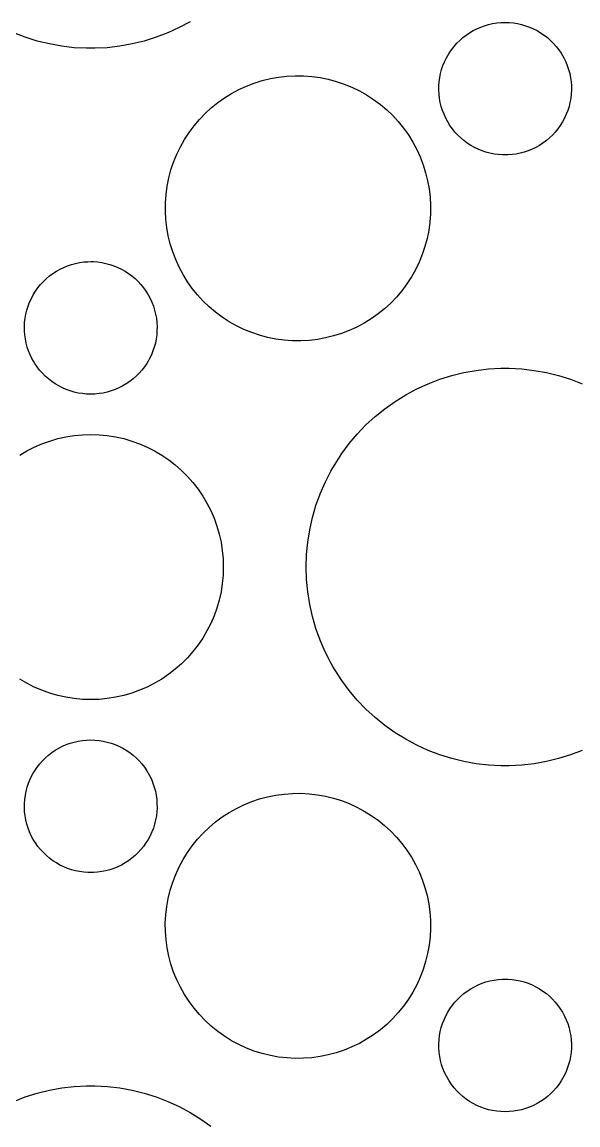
# Model space of a CAD drawing. Header units: metres. Extents: x 20 to 1108, y 20 to 485.
# Drawn here: x 171.08 to 187.85, y 190.69 to 223.97 of the extents above; entities that cross this region are included whole.
import ezdxf

# ---------------------------------------------------------------- set-up
doc = ezdxf.new("R2010")
doc.units = ezdxf.units.M

msp = doc.modelspace()

# ---------------------------------------------------------------- linework, layer by layer
for p, q in [((176.153, 223.98), (175.822, 223.803)), ((185.404, 223.943), (185.529, 223.955)), ((185.529, 223.955), (185.654, 223.96)), ((185.654, 223.96), (185.779, 223.955)), ((185.779, 223.955), (185.904, 223.943)), ((171.181, 223.511), (170.83, 223.646)), ((175.479, 223.646), (175.128, 223.511)), ((175.822, 223.803), (175.479, 223.646)), ((184.479, 223.577), (184.583, 223.649)), ((184.583, 223.649), (184.69, 223.711)), ((184.69, 223.711), (184.802, 223.769)), ((184.802, 223.769), (184.917, 223.818)), ((184.917, 223.818), (185.037, 223.861)), ((185.037, 223.861), (185.157, 223.897)), ((185.157, 223.897), (185.278, 223.924)), ((185.278, 223.924), (185.404, 223.943)), ((185.904, 223.943), (186.03, 223.924)), ((186.03, 223.924), (186.151, 223.897)), ((186.151, 223.897), (186.272, 223.861)), ((186.272, 223.861), (186.392, 223.818)), ((186.392, 223.818), (186.507, 223.769)), ((186.507, 223.769), (186.619, 223.711)), ((186.619, 223.711), (186.726, 223.649)), ((186.726, 223.649), (186.831, 223.577)), ((171.542, 223.398), (171.181, 223.511)), ((171.906, 223.308), (171.542, 223.398)), ((172.279, 223.24), (171.906, 223.308)), ((174.402, 223.308), (174.029, 223.24)), ((174.767, 223.398), (174.402, 223.308)), ((175.128, 223.511), (174.767, 223.398)), ((184.114, 223.235), (184.196, 223.329)), ((184.196, 223.329), (184.285, 223.418)), ((184.285, 223.418), (184.379, 223.5)), ((184.379, 223.5), (184.479, 223.577)), ((186.831, 223.577), (186.93, 223.5)), ((186.93, 223.5), (187.025, 223.417)), ((187.025, 223.417), (187.113, 223.328)), ((187.113, 223.328), (187.195, 223.235)), ((172.652, 223.197), (172.279, 223.24)), ((173.028, 223.178), (172.652, 223.197)), ((173.154, 223.179), (173.028, 223.178)), ((173.28, 223.178), (173.154, 223.179)), ((173.655, 223.197), (173.28, 223.178)), ((174.029, 223.24), (173.655, 223.197)), ((183.882, 222.886), (183.922, 222.958)), ((183.922, 222.958), (183.966, 223.031)), ((183.966, 223.031), (184.036, 223.136)), ((184.036, 223.136), (184.114, 223.235)), ((187.195, 223.235), (187.273, 223.135)), ((187.273, 223.135), (187.344, 223.03)), ((187.344, 223.03), (187.386, 222.959)), ((187.386, 222.959), (187.427, 222.886)), ((183.739, 222.538), (183.779, 222.655)), ((183.779, 222.655), (183.827, 222.774)), ((183.827, 222.774), (183.882, 222.886)), ((187.427, 222.886), (187.483, 222.772)), ((187.483, 222.772), (187.529, 222.655)), ((187.529, 222.655), (187.569, 222.536)), ((178.573, 222.264), (178.818, 222.308)), ((178.818, 222.308), (179.069, 222.337)), ((179.069, 222.337), (179.319, 222.35)), ((179.319, 222.35), (179.572, 222.348)), ((179.572, 222.348), (179.821, 222.329)), ((179.821, 222.329), (180.071, 222.295)), ((180.071, 222.295), (180.318, 222.245)), ((183.665, 222.167), (183.682, 222.293)), ((183.682, 222.293), (183.707, 222.417)), ((183.707, 222.417), (183.739, 222.538)), ((187.569, 222.536), (187.603, 222.415)), ((187.603, 222.415), (187.627, 222.292)), ((187.627, 222.292), (187.644, 222.167)), ((177.626, 221.934), (177.855, 222.038)), ((177.855, 222.038), (178.087, 222.128)), ((178.087, 222.128), (178.327, 222.203)), ((178.327, 222.203), (178.573, 222.264)), ((180.318, 222.245), (180.56, 222.18)), ((180.56, 222.18), (180.798, 222.1)), ((180.798, 222.1), (181.031, 222.005)), ((181.031, 222.005), (181.258, 221.896)), ((183.654, 221.916), (183.655, 222.044)), ((183.655, 222.044), (183.665, 222.167)), ((187.644, 222.167), (187.653, 222.044)), ((187.653, 222.044), (187.654, 221.916)), ((176.986, 221.538), (177.191, 221.683)), ((177.191, 221.683), (177.405, 221.816)), ((177.405, 221.816), (177.626, 221.934)), ((181.258, 221.896), (181.476, 221.773)), ((181.476, 221.773), (181.687, 221.635)), ((181.687, 221.635), (181.89, 221.485)), ((183.661, 221.793), (183.654, 221.916)), ((183.675, 221.668), (183.661, 221.793)), ((183.697, 221.544), (183.675, 221.668)), ((187.634, 221.668), (187.611, 221.544)), ((187.648, 221.792), (187.634, 221.668)), ((187.654, 221.916), (187.648, 221.792)), ((176.606, 221.21), (176.79, 221.379)), ((176.79, 221.379), (176.986, 221.538)), ((181.89, 221.485), (182.081, 221.323)), ((182.081, 221.323), (182.263, 221.15)), ((183.728, 221.422), (183.697, 221.544)), ((183.766, 221.301), (183.728, 221.422)), ((183.811, 221.186), (183.766, 221.301)), ((187.543, 221.301), (187.498, 221.186)), ((187.581, 221.422), (187.543, 221.301)), ((187.611, 221.544), (187.581, 221.422)), ((176.271, 220.836), (176.432, 221.028)), ((176.432, 221.028), (176.606, 221.21)), ((182.263, 221.15), (182.432, 220.965)), ((182.432, 220.965), (182.591, 220.77)), ((183.862, 221.07), (183.811, 221.186)), ((183.922, 220.958), (183.862, 221.07)), ((187.446, 221.07), (187.387, 220.958)), ((187.498, 221.186), (187.446, 221.07)), ((175.983, 220.422), (176.12, 220.634)), ((176.12, 220.634), (176.271, 220.836)), ((182.591, 220.77), (182.735, 220.566)), ((183.989, 220.852), (183.922, 220.958)), ((184.062, 220.75), (183.989, 220.852)), ((184.141, 220.651), (184.062, 220.75)), ((184.225, 220.56), (184.141, 220.651)), ((187.168, 220.651), (187.084, 220.56)), ((187.247, 220.75), (187.168, 220.651)), ((187.319, 220.852), (187.247, 220.75)), ((187.387, 220.958), (187.319, 220.852)), ((175.859, 220.204), (175.983, 220.422)), ((182.735, 220.566), (182.869, 220.35)), ((182.869, 220.35), (182.988, 220.128)), ((184.316, 220.473), (184.225, 220.56)), ((184.411, 220.392), (184.316, 220.473)), ((184.513, 220.317), (184.411, 220.392)), ((184.619, 220.248), (184.513, 220.317)), ((186.796, 220.317), (186.69, 220.248)), ((186.898, 220.392), (186.796, 220.317)), ((186.993, 220.473), (186.898, 220.392)), ((187.084, 220.56), (186.993, 220.473)), ((175.655, 219.745), (175.75, 219.979)), ((175.75, 219.979), (175.859, 220.204)), ((182.988, 220.128), (183.092, 219.9)), ((184.727, 220.187), (184.619, 220.248)), ((184.84, 220.132), (184.727, 220.187)), ((184.958, 220.084), (184.84, 220.132)), ((185.077, 220.044), (184.958, 220.084)), ((185.197, 220.012), (185.077, 220.044)), ((185.32, 219.986), (185.197, 220.012)), ((185.446, 219.97), (185.32, 219.986)), ((185.57, 219.96), (185.446, 219.97)), ((185.862, 219.97), (185.738, 219.96)), ((185.988, 219.986), (185.862, 219.97)), ((186.111, 220.012), (185.988, 219.986)), ((186.232, 220.044), (186.111, 220.012)), ((186.351, 220.084), (186.232, 220.044)), ((186.469, 220.132), (186.351, 220.084)), ((186.582, 220.187), (186.469, 220.132)), ((186.69, 220.248), (186.582, 220.187)), ((175.575, 219.508), (175.655, 219.745)), ((183.092, 219.9), (183.182, 219.667)), ((183.182, 219.667), (183.257, 219.425)), ((185.738, 219.96), (185.57, 219.96)), ((175.51, 219.265), (175.575, 219.508)), ((183.257, 219.425), (183.317, 219.181)), ((175.426, 218.769), (175.46, 219.019)), ((175.46, 219.019), (175.51, 219.265)), ((183.317, 219.181), (183.362, 218.934)), ((175.407, 218.52), (175.426, 218.769)), ((183.362, 218.934), (183.391, 218.684)), ((183.391, 218.684), (183.403, 218.435)), ((175.405, 218.267), (175.407, 218.52)), ((183.403, 218.435), (183.401, 218.182)), ((175.418, 218.017), (175.405, 218.267)), ((175.446, 217.768), (175.418, 218.017)), ((183.401, 218.182), (183.383, 217.933)), ((175.491, 217.521), (175.446, 217.768)), ((183.349, 217.684), (183.299, 217.438)), ((183.383, 217.933), (183.349, 217.684)), ((175.552, 217.276), (175.491, 217.521)), ((183.299, 217.438), (183.234, 217.194)), ((175.627, 217.034), (175.552, 217.276)), ((175.717, 216.802), (175.627, 217.034)), ((183.234, 217.194), (183.153, 216.956)), ((172.458, 216.617), (172.577, 216.657)), ((172.577, 216.657), (172.697, 216.69)), ((172.697, 216.69), (172.82, 216.715)), ((172.82, 216.715), (172.946, 216.732)), ((172.946, 216.732), (173.07, 216.74)), ((173.07, 216.74), (173.154, 216.741)), ((173.154, 216.741), (173.238, 216.741)), ((173.238, 216.741), (173.362, 216.732)), ((173.362, 216.732), (173.488, 216.715)), ((173.488, 216.715), (173.611, 216.69)), ((173.611, 216.69), (173.732, 216.657)), ((173.732, 216.657), (173.851, 216.617)), ((175.82, 216.573), (175.717, 216.802)), ((183.06, 216.724), (182.949, 216.496)), ((183.153, 216.956), (183.06, 216.724)), ((171.816, 216.229), (171.911, 216.31)), ((171.911, 216.31), (172.014, 216.385)), ((172.014, 216.385), (172.119, 216.453)), ((172.119, 216.453), (172.229, 216.516)), ((172.229, 216.516), (172.34, 216.569)), ((172.34, 216.569), (172.458, 216.617)), ((173.851, 216.617), (173.969, 216.569)), ((173.969, 216.569), (174.082, 216.515)), ((174.082, 216.515), (174.19, 216.453)), ((174.19, 216.453), (174.296, 216.385)), ((174.296, 216.385), (174.398, 216.31)), ((174.398, 216.31), (174.493, 216.229)), ((175.94, 216.352), (175.82, 216.573)), ((176.073, 216.136), (175.94, 216.352)), ((182.949, 216.496), (182.826, 216.278)), ((171.563, 215.952), (171.641, 216.05)), ((171.641, 216.05), (171.726, 216.143)), ((171.726, 216.143), (171.816, 216.229)), ((174.493, 216.229), (174.584, 216.142)), ((174.584, 216.142), (174.668, 216.05)), ((174.668, 216.05), (174.747, 215.951)), ((176.218, 215.932), (176.073, 216.136)), ((182.69, 216.068), (182.538, 215.865)), ((182.826, 216.278), (182.69, 216.068)), ((171.363, 215.632), (171.422, 215.743)), ((171.422, 215.743), (171.489, 215.85)), ((171.489, 215.85), (171.563, 215.952)), ((174.747, 215.951), (174.819, 215.85)), ((174.819, 215.85), (174.887, 215.743)), ((174.887, 215.743), (174.946, 215.63)), ((176.377, 215.736), (176.218, 215.932)), ((176.546, 215.552), (176.377, 215.736)), ((182.378, 215.674), (182.204, 215.492)), ((182.538, 215.865), (182.378, 215.674)), ((171.228, 215.28), (171.266, 215.401)), ((171.266, 215.401), (171.311, 215.517)), ((171.311, 215.517), (171.363, 215.632)), ((174.946, 215.63), (174.998, 215.516)), ((174.998, 215.516), (175.043, 215.401)), ((175.043, 215.401), (175.081, 215.279)), ((176.728, 215.378), (176.546, 215.552)), ((176.919, 215.216), (176.728, 215.378)), ((182.019, 215.322), (181.822, 215.163)), ((182.204, 215.492), (182.019, 215.322)), ((171.161, 214.908), (171.175, 215.033)), ((171.175, 215.033), (171.197, 215.158)), ((171.197, 215.158), (171.228, 215.28)), ((175.081, 215.279), (175.111, 215.157)), ((175.111, 215.157), (175.134, 215.033)), ((175.134, 215.033), (175.148, 214.908)), ((177.122, 215.067), (176.919, 215.216)), ((177.333, 214.929), (177.122, 215.067)), ((181.618, 215.019), (181.403, 214.886)), ((181.822, 215.163), (181.618, 215.019)), ((171.154, 214.784), (171.161, 214.908)), ((171.155, 214.657), (171.154, 214.784)), ((171.165, 214.533), (171.155, 214.657)), ((175.153, 214.657), (175.144, 214.533)), ((175.148, 214.908), (175.154, 214.784)), ((175.154, 214.784), (175.153, 214.657)), ((177.551, 214.806), (177.333, 214.929)), ((177.777, 214.696), (177.551, 214.806)), ((178.011, 214.601), (177.777, 214.696)), ((180.954, 214.662), (180.722, 214.573)), ((181.185, 214.768), (180.954, 214.662)), ((181.403, 214.886), (181.185, 214.768)), ((171.182, 214.409), (171.165, 214.533)), ((171.206, 214.286), (171.182, 214.409)), ((175.127, 214.409), (175.103, 214.286)), ((175.144, 214.533), (175.127, 214.409)), ((178.25, 214.521), (178.011, 214.601)), ((178.49, 214.456), (178.25, 214.521)), ((178.737, 214.406), (178.49, 214.456)), ((178.987, 214.372), (178.737, 214.406)), ((179.236, 214.354), (178.987, 214.372)), ((179.489, 214.352), (179.236, 214.354)), ((179.739, 214.364), (179.489, 214.352)), ((179.99, 214.394), (179.739, 214.364)), ((180.235, 214.438), (179.99, 214.394)), ((180.482, 214.498), (180.235, 214.438)), ((180.722, 214.573), (180.482, 214.498)), ((171.239, 214.165), (171.206, 214.286)), ((171.279, 214.046), (171.239, 214.165)), ((171.326, 213.93), (171.279, 214.046)), ((175.029, 214.046), (174.983, 213.93)), ((175.069, 214.165), (175.029, 214.046)), ((175.103, 214.286), (175.069, 214.165)), ((171.382, 213.815), (171.326, 213.93)), ((171.423, 213.742), (171.382, 213.815)), ((171.465, 213.671), (171.423, 213.742)), ((171.536, 213.567), (171.465, 213.671)), ((174.844, 213.671), (174.773, 213.567)), ((174.887, 213.743), (174.844, 213.671)), ((174.927, 213.815), (174.887, 213.743)), ((174.983, 213.93), (174.927, 213.815)), ((171.613, 213.466), (171.536, 213.567)), ((171.695, 213.373), (171.613, 213.466)), ((171.784, 213.284), (171.695, 213.373)), ((174.613, 213.373), (174.525, 213.284)), ((174.695, 213.466), (174.613, 213.373)), ((174.773, 213.567), (174.695, 213.466)), ((184.042, 213.304), (184.406, 213.394)), ((184.406, 213.394), (184.778, 213.461)), ((184.778, 213.461), (185.153, 213.504)), ((185.153, 213.504), (185.528, 213.524)), ((185.528, 213.524), (185.654, 213.523)), ((185.654, 213.523), (185.78, 213.524)), ((185.78, 213.524), (186.156, 213.504)), ((186.156, 213.504), (186.53, 213.461)), ((186.53, 213.461), (186.902, 213.394)), ((186.902, 213.394), (187.267, 213.304)), ((171.879, 213.201), (171.784, 213.284)), ((171.978, 213.124), (171.879, 213.201)), ((172.083, 213.053), (171.978, 213.124)), ((172.191, 212.989), (172.083, 213.053)), ((172.302, 212.933), (172.191, 212.989)), ((174.118, 212.989), (174.007, 212.933)), ((174.226, 213.053), (174.118, 212.989)), ((174.331, 213.124), (174.226, 213.053)), ((174.43, 213.201), (174.331, 213.124)), ((174.525, 213.284), (174.43, 213.201)), ((182.987, 212.9), (183.33, 213.056)), ((183.33, 213.056), (183.681, 213.191)), ((183.681, 213.191), (184.042, 213.304)), ((187.267, 213.304), (187.628, 213.191)), ((187.628, 213.191), (187.979, 213.056)), ((172.417, 212.883), (172.302, 212.933)), ((172.537, 212.84), (172.417, 212.883)), ((172.657, 212.805), (172.537, 212.84)), ((172.778, 212.777), (172.657, 212.805)), ((172.904, 212.758), (172.778, 212.777)), ((173.029, 212.746), (172.904, 212.758)), ((173.154, 212.741), (173.029, 212.746)), ((173.279, 212.746), (173.154, 212.741)), ((173.404, 212.758), (173.279, 212.746)), ((173.53, 212.777), (173.404, 212.758)), ((173.651, 212.805), (173.53, 212.777)), ((173.772, 212.84), (173.651, 212.805)), ((173.892, 212.883), (173.772, 212.84)), ((174.007, 212.933), (173.892, 212.883)), ((182.334, 212.523), (182.655, 212.721)), ((182.655, 212.721), (182.987, 212.9)), ((182.027, 212.304), (182.334, 212.523)), ((181.457, 211.813), (181.733, 212.067)), ((181.733, 212.067), (182.027, 212.304)), ((181.196, 211.54), (181.457, 211.813)), ((171.681, 211.244), (171.919, 211.329)), ((171.919, 211.329), (172.16, 211.4)), ((172.16, 211.4), (172.404, 211.454)), ((172.404, 211.454), (172.653, 211.493)), ((172.653, 211.493), (172.902, 211.517)), ((172.902, 211.517), (173.154, 211.525)), ((173.154, 211.525), (173.406, 211.518)), ((173.406, 211.518), (173.655, 211.493)), ((173.655, 211.493), (173.904, 211.454)), ((173.904, 211.454), (174.149, 211.4)), ((174.149, 211.4), (174.39, 211.329)), ((174.39, 211.329), (174.628, 211.244)), ((180.953, 211.253), (181.196, 211.54)), ((171.012, 210.902), (171.227, 211.029)), ((171.227, 211.029), (171.45, 211.144)), ((171.45, 211.144), (171.681, 211.244)), ((174.628, 211.244), (174.858, 211.144)), ((174.858, 211.144), (175.082, 211.029)), ((175.082, 211.029), (175.297, 210.902)), ((180.729, 210.949), (180.953, 211.253)), ((175.297, 210.902), (175.507, 210.761)), ((175.507, 210.761), (175.705, 210.607)), ((180.523, 210.632), (180.729, 210.949)), ((175.705, 210.607), (175.894, 210.441)), ((175.894, 210.441), (176.071, 210.263)), ((180.226, 210.08), (180.397, 210.416)), ((180.397, 210.416), (180.461, 210.524)), ((180.461, 210.524), (180.523, 210.632)), ((176.071, 210.263), (176.236, 210.075)), ((176.236, 210.075), (176.391, 209.876)), ((180.076, 209.734), (180.226, 210.08)), ((176.391, 209.876), (176.532, 209.667)), ((176.532, 209.667), (176.66, 209.451)), ((179.948, 209.38), (180.076, 209.734)), ((176.66, 209.451), (176.775, 209.228)), ((179.843, 209.018), (179.948, 209.38)), ((176.775, 209.228), (176.873, 208.998)), ((176.873, 208.998), (176.959, 208.761)), ((179.761, 208.651), (179.843, 209.018)), ((176.959, 208.761), (177.029, 208.519)), ((179.702, 208.276), (179.761, 208.651)), ((177.029, 208.519), (177.084, 208.274)), ((177.084, 208.274), (177.123, 208.026)), ((177.123, 208.026), (177.147, 207.777)), ((179.666, 207.902), (179.702, 208.276)), ((177.147, 207.777), (177.154, 207.525)), ((179.654, 207.526), (179.666, 207.902)), ((177.154, 207.525), (177.147, 207.274)), ((179.667, 207.148), (179.654, 207.526)), ((177.123, 207.025), (177.084, 206.776)), ((177.147, 207.274), (177.123, 207.025)), ((179.702, 206.775), (179.667, 207.148)), ((177.084, 206.776), (177.029, 206.531)), ((179.761, 206.401), (179.702, 206.775)), ((177.029, 206.531), (176.959, 206.29)), ((179.843, 206.034), (179.761, 206.401)), ((176.873, 206.052), (176.775, 205.823)), ((176.959, 206.29), (176.873, 206.052)), ((179.948, 205.672), (179.843, 206.034)), ((176.775, 205.823), (176.66, 205.599)), ((180.076, 205.316), (179.948, 205.672)), ((176.532, 205.383), (176.391, 205.175)), ((176.66, 205.599), (176.532, 205.383)), ((176.391, 205.175), (176.236, 204.975)), ((180.226, 204.972), (180.076, 205.316)), ((176.071, 204.788), (175.894, 204.61)), ((176.236, 204.975), (176.071, 204.788)), ((180.397, 204.635), (180.226, 204.972)), ((175.705, 204.444), (175.507, 204.29)), ((175.894, 204.61), (175.705, 204.444)), ((180.461, 204.526), (180.397, 204.635)), ((180.523, 204.418), (180.461, 204.526)), ((180.728, 204.102), (180.523, 204.418)), ((171.227, 204.021), (171.012, 204.148)), ((171.45, 203.906), (171.227, 204.021)), ((175.082, 204.021), (174.858, 203.906)), ((175.297, 204.148), (175.082, 204.021)), ((175.507, 204.29), (175.297, 204.148)), ((180.953, 203.798), (180.728, 204.102)), ((171.681, 203.807), (171.45, 203.906)), ((171.919, 203.721), (171.681, 203.807)), ((172.159, 203.651), (171.919, 203.721)), ((174.39, 203.721), (174.15, 203.651)), ((174.628, 203.807), (174.39, 203.721)), ((174.858, 203.906), (174.628, 203.807)), ((181.195, 203.511), (180.953, 203.798)), ((172.404, 203.597), (172.159, 203.651)), ((172.653, 203.557), (172.404, 203.597)), ((172.902, 203.533), (172.653, 203.557)), ((173.154, 203.526), (172.902, 203.533)), ((173.406, 203.533), (173.154, 203.526)), ((173.655, 203.557), (173.406, 203.533)), ((173.904, 203.597), (173.655, 203.557)), ((174.15, 203.651), (173.904, 203.597)), ((181.456, 203.239), (181.195, 203.511)), ((181.733, 202.984), (181.456, 203.239)), ((182.027, 202.746), (181.733, 202.984)), ((182.334, 202.528), (182.027, 202.746)), ((182.655, 202.329), (182.334, 202.528)), ((182.986, 202.151), (182.655, 202.329)), ((171.979, 201.927), (172.083, 201.998)), ((172.083, 201.998), (172.191, 202.061)), ((172.191, 202.061), (172.302, 202.118)), ((172.302, 202.118), (172.417, 202.168)), ((172.417, 202.168), (172.537, 202.211)), ((172.537, 202.211), (172.657, 202.246)), ((172.657, 202.246), (172.778, 202.273)), ((172.778, 202.273), (172.904, 202.293)), ((172.904, 202.293), (173.029, 202.305)), ((173.029, 202.305), (173.154, 202.309)), ((173.154, 202.309), (173.279, 202.305)), ((173.279, 202.305), (173.404, 202.293)), ((173.404, 202.293), (173.53, 202.273)), ((173.53, 202.273), (173.651, 202.246)), ((173.651, 202.246), (173.772, 202.211)), ((173.772, 202.211), (173.892, 202.168)), ((173.892, 202.168), (174.007, 202.118)), ((174.007, 202.118), (174.118, 202.061)), ((174.118, 202.061), (174.226, 201.998)), ((174.226, 201.998), (174.331, 201.926)), ((183.33, 201.994), (182.986, 202.151)), ((183.681, 201.859), (183.33, 201.994)), ((187.979, 201.994), (187.628, 201.859)), ((171.614, 201.584), (171.696, 201.679)), ((171.696, 201.679), (171.785, 201.768)), ((171.785, 201.768), (171.879, 201.85)), ((171.879, 201.85), (171.979, 201.927)), ((174.331, 201.926), (174.43, 201.85)), ((174.43, 201.85), (174.525, 201.766)), ((174.525, 201.766), (174.613, 201.678)), ((174.613, 201.678), (174.695, 201.584)), ((184.042, 201.747), (183.681, 201.859)), ((184.406, 201.657), (184.042, 201.747)), ((187.267, 201.747), (186.902, 201.657)), ((187.628, 201.859), (187.267, 201.747)), ((171.422, 201.308), (171.466, 201.381)), ((171.466, 201.381), (171.536, 201.485)), ((171.536, 201.485), (171.614, 201.584)), ((174.695, 201.584), (174.773, 201.484)), ((174.773, 201.484), (174.844, 201.379)), ((174.844, 201.379), (174.886, 201.308)), ((184.778, 201.59), (184.406, 201.657)), ((185.152, 201.547), (184.778, 201.59)), ((185.528, 201.526), (185.152, 201.547)), ((185.654, 201.528), (185.528, 201.526)), ((185.78, 201.527), (185.654, 201.528)), ((186.155, 201.547), (185.78, 201.527)), ((186.53, 201.59), (186.155, 201.547)), ((186.902, 201.657), (186.53, 201.59)), ((171.239, 200.887), (171.279, 201.005)), ((171.279, 201.005), (171.327, 201.123)), ((171.327, 201.123), (171.382, 201.235)), ((171.382, 201.235), (171.422, 201.308)), ((174.886, 201.308), (174.927, 201.235)), ((174.927, 201.235), (174.983, 201.121)), ((174.983, 201.121), (175.029, 201.005)), ((175.029, 201.005), (175.069, 200.886)), ((171.182, 200.643), (171.207, 200.766)), ((171.207, 200.766), (171.239, 200.887)), ((175.069, 200.886), (175.103, 200.765)), ((175.103, 200.765), (175.127, 200.642)), ((178.737, 200.645), (178.987, 200.678)), ((178.987, 200.678), (179.236, 200.696)), ((179.236, 200.696), (179.489, 200.699)), ((179.489, 200.699), (179.739, 200.686)), ((179.739, 200.686), (179.99, 200.657)), ((171.154, 200.266), (171.155, 200.394)), ((171.155, 200.394), (171.165, 200.517)), ((171.165, 200.517), (171.182, 200.643)), ((175.127, 200.642), (175.144, 200.517)), ((175.144, 200.517), (175.153, 200.394)), ((175.153, 200.394), (175.154, 200.266)), ((177.551, 200.244), (177.777, 200.354)), ((177.777, 200.354), (178.011, 200.449)), ((178.011, 200.449), (178.249, 200.529)), ((178.249, 200.529), (178.49, 200.595)), ((178.49, 200.595), (178.737, 200.645)), ((179.99, 200.657), (180.235, 200.613)), ((180.235, 200.613), (180.482, 200.553)), ((180.482, 200.553), (180.722, 200.478)), ((180.722, 200.478), (180.954, 200.388)), ((180.954, 200.388), (181.185, 200.282)), ((171.161, 200.143), (171.154, 200.266)), ((171.175, 200.017), (171.161, 200.143)), ((171.197, 199.894), (171.175, 200.017)), ((175.134, 200.017), (175.111, 199.894)), ((175.148, 200.142), (175.134, 200.017)), ((175.154, 200.266), (175.148, 200.142)), ((177.123, 199.985), (177.333, 200.122)), ((177.333, 200.122), (177.551, 200.244)), ((181.185, 200.282), (181.403, 200.165)), ((181.403, 200.165), (181.618, 200.032)), ((181.618, 200.032), (181.822, 199.887)), ((171.228, 199.772), (171.197, 199.894)), ((171.266, 199.651), (171.228, 199.772)), ((175.081, 199.772), (175.043, 199.651)), ((175.111, 199.894), (175.081, 199.772)), ((176.547, 199.499), (176.728, 199.672)), ((176.728, 199.672), (176.919, 199.834)), ((176.919, 199.834), (177.123, 199.985)), ((181.822, 199.887), (182.019, 199.729)), ((182.019, 199.729), (182.204, 199.558)), ((171.311, 199.534), (171.266, 199.651)), ((171.362, 199.42), (171.311, 199.534)), ((171.422, 199.308), (171.362, 199.42)), ((174.946, 199.42), (174.887, 199.308)), ((174.998, 199.534), (174.946, 199.42)), ((175.043, 199.651), (174.998, 199.534)), ((176.377, 199.315), (176.547, 199.499)), ((182.204, 199.558), (182.378, 199.376)), ((182.378, 199.376), (182.538, 199.186)), ((171.489, 199.201), (171.422, 199.308)), ((171.562, 199.099), (171.489, 199.201)), ((171.641, 199), (171.562, 199.099)), ((171.725, 198.909), (171.641, 199)), ((174.668, 199), (174.584, 198.909)), ((174.747, 199.099), (174.668, 199)), ((174.819, 199.201), (174.747, 199.099)), ((174.887, 199.308), (174.819, 199.201)), ((176.073, 198.915), (176.219, 199.119)), ((176.219, 199.119), (176.377, 199.315)), ((182.538, 199.186), (182.69, 198.983)), ((171.816, 198.822), (171.725, 198.909)), ((171.911, 198.741), (171.816, 198.822)), ((172.013, 198.666), (171.911, 198.741)), ((172.119, 198.597), (172.013, 198.666)), ((174.296, 198.666), (174.19, 198.597)), ((174.398, 198.741), (174.296, 198.666)), ((174.493, 198.822), (174.398, 198.741)), ((174.584, 198.909), (174.493, 198.822)), ((175.821, 198.479), (175.94, 198.699)), ((175.94, 198.699), (176.073, 198.915)), ((182.69, 198.983), (182.826, 198.772)), ((182.826, 198.772), (182.949, 198.554)), ((172.227, 198.535), (172.119, 198.597)), ((172.34, 198.482), (172.227, 198.535)), ((172.458, 198.434), (172.34, 198.482)), ((172.577, 198.393), (172.458, 198.434)), ((172.697, 198.36), (172.577, 198.393)), ((172.82, 198.336), (172.697, 198.36)), ((172.946, 198.318), (172.82, 198.336)), ((173.488, 198.336), (173.362, 198.318)), ((173.611, 198.36), (173.488, 198.336)), ((173.732, 198.393), (173.611, 198.36)), ((173.851, 198.434), (173.732, 198.393)), ((173.969, 198.482), (173.851, 198.434)), ((174.082, 198.535), (173.969, 198.482)), ((174.19, 198.597), (174.082, 198.535)), ((175.717, 198.25), (175.821, 198.479)), ((182.949, 198.554), (183.06, 198.326)), ((173.07, 198.31), (172.946, 198.318)), ((173.154, 198.309), (173.07, 198.31)), ((173.238, 198.31), (173.154, 198.309)), ((173.362, 198.318), (173.238, 198.31)), ((175.552, 197.776), (175.627, 198.016)), ((175.627, 198.016), (175.717, 198.25)), ((183.06, 198.326), (183.153, 198.094)), ((183.153, 198.094), (183.234, 197.856)), ((175.491, 197.53), (175.552, 197.776)), ((183.234, 197.856), (183.299, 197.612)), ((175.447, 197.284), (175.491, 197.53)), ((183.299, 197.612), (183.349, 197.366)), ((183.349, 197.366), (183.383, 197.117)), ((175.404, 196.784), (175.418, 197.035)), ((175.418, 197.035), (175.447, 197.284)), ((183.383, 197.117), (183.401, 196.868)), ((175.407, 196.531), (175.404, 196.784)), ((183.401, 196.868), (183.404, 196.616)), ((175.426, 196.282), (175.407, 196.531)), ((183.391, 196.366), (183.362, 196.117)), ((183.404, 196.616), (183.391, 196.366)), ((175.46, 196.033), (175.426, 196.282)), ((175.51, 195.787), (175.46, 196.033)), ((183.362, 196.117), (183.317, 195.869)), ((175.575, 195.544), (175.51, 195.787)), ((183.317, 195.869), (183.257, 195.625)), ((175.655, 195.306), (175.575, 195.544)), ((183.182, 195.384), (183.092, 195.151)), ((183.257, 195.625), (183.182, 195.384)), ((175.749, 195.073), (175.655, 195.306)), ((175.859, 194.846), (175.749, 195.073)), ((183.092, 195.151), (182.988, 194.923)), ((184.958, 194.967), (185.077, 195.007)), ((185.077, 195.007), (185.197, 195.039)), ((185.197, 195.039), (185.32, 195.064)), ((185.32, 195.064), (185.446, 195.081)), ((185.446, 195.081), (185.57, 195.09)), ((185.57, 195.09), (185.654, 195.091)), ((185.654, 195.091), (185.738, 195.091)), ((185.738, 195.091), (185.862, 195.081)), ((185.862, 195.081), (185.988, 195.064)), ((185.988, 195.064), (186.111, 195.039)), ((186.111, 195.039), (186.232, 195.007)), ((186.232, 195.007), (186.351, 194.967)), ((175.983, 194.628), (175.859, 194.846)), ((182.869, 194.701), (182.735, 194.485)), ((182.988, 194.923), (182.869, 194.701)), ((184.411, 194.658), (184.514, 194.734)), ((184.514, 194.734), (184.619, 194.803)), ((184.619, 194.803), (184.729, 194.865)), ((184.729, 194.865), (184.84, 194.918)), ((184.84, 194.918), (184.958, 194.967)), ((186.351, 194.967), (186.469, 194.918)), ((186.469, 194.918), (186.582, 194.864)), ((186.582, 194.864), (186.69, 194.803)), ((186.69, 194.803), (186.796, 194.734)), ((186.796, 194.734), (186.898, 194.658)), ((176.119, 194.417), (175.983, 194.628)), ((176.271, 194.214), (176.119, 194.417)), ((182.735, 194.485), (182.591, 194.281)), ((184.062, 194.302), (184.141, 194.4)), ((184.141, 194.4), (184.226, 194.492)), ((184.226, 194.492), (184.316, 194.578)), ((184.316, 194.578), (184.411, 194.658)), ((186.898, 194.658), (186.993, 194.578)), ((186.993, 194.578), (187.084, 194.491)), ((187.084, 194.491), (187.168, 194.4)), ((187.168, 194.4), (187.247, 194.301)), ((176.431, 194.024), (176.271, 194.214)), ((176.605, 193.842), (176.431, 194.024)), ((182.432, 194.085), (182.263, 193.901)), ((182.591, 194.281), (182.432, 194.085)), ((183.863, 193.982), (183.922, 194.092)), ((183.922, 194.092), (183.989, 194.199)), ((183.989, 194.199), (184.062, 194.302)), ((187.247, 194.301), (187.319, 194.199)), ((187.319, 194.199), (187.387, 194.092)), ((187.387, 194.092), (187.446, 193.98)), ((176.79, 193.671), (176.605, 193.842)), ((182.081, 193.728), (181.89, 193.566)), ((182.263, 193.901), (182.081, 193.728)), ((183.728, 193.63), (183.766, 193.75)), ((183.766, 193.75), (183.811, 193.866)), ((183.811, 193.866), (183.863, 193.982)), ((187.446, 193.98), (187.498, 193.865)), ((187.498, 193.865), (187.543, 193.75)), ((187.543, 193.75), (187.581, 193.628)), ((176.986, 193.513), (176.79, 193.671)), ((177.191, 193.367), (176.986, 193.513)), ((177.405, 193.235), (177.191, 193.367)), ((181.687, 193.415), (181.476, 193.277)), ((181.89, 193.566), (181.687, 193.415)), ((183.661, 193.258), (183.675, 193.383)), ((183.675, 193.383), (183.697, 193.508)), ((183.697, 193.508), (183.728, 193.63)), ((187.581, 193.628), (187.611, 193.506)), ((187.611, 193.506), (187.634, 193.383)), ((187.634, 193.383), (187.648, 193.258)), ((177.624, 193.117), (177.405, 193.235)), ((177.855, 193.012), (177.624, 193.117)), ((178.087, 192.922), (177.855, 193.012)), ((181.031, 193.046), (180.798, 192.95)), ((181.258, 193.155), (181.031, 193.046)), ((181.476, 193.277), (181.258, 193.155)), ((183.654, 193.134), (183.661, 193.258)), ((183.655, 193.007), (183.654, 193.134)), ((183.665, 192.883), (183.655, 193.007)), ((187.653, 193.007), (187.644, 192.883)), ((187.648, 193.258), (187.654, 193.134)), ((187.654, 193.134), (187.653, 193.007)), ((178.327, 192.848), (178.087, 192.922)), ((178.573, 192.787), (178.327, 192.848)), ((178.818, 192.742), (178.573, 192.787)), ((179.069, 192.714), (178.818, 192.742)), ((179.319, 192.7), (179.069, 192.714)), ((179.572, 192.703), (179.319, 192.7)), ((179.821, 192.722), (179.572, 192.703)), ((180.071, 192.756), (179.821, 192.722)), ((180.318, 192.806), (180.071, 192.756)), ((180.559, 192.87), (180.318, 192.806)), ((180.798, 192.95), (180.559, 192.87)), ((183.682, 192.759), (183.665, 192.883)), ((183.706, 192.636), (183.682, 192.759)), ((187.627, 192.759), (187.603, 192.636)), ((187.644, 192.883), (187.627, 192.759)), ((183.739, 192.514), (183.706, 192.636)), ((183.779, 192.395), (183.739, 192.514)), ((183.826, 192.278), (183.779, 192.395)), ((187.529, 192.395), (187.483, 192.278)), ((187.569, 192.514), (187.529, 192.395)), ((187.603, 192.636), (187.569, 192.514)), ((183.882, 192.164), (183.826, 192.278)), ((183.923, 192.092), (183.882, 192.164)), ((183.965, 192.021), (183.923, 192.092)), ((184.036, 191.916), (183.965, 192.021)), ((187.344, 192.021), (187.273, 191.916)), ((187.387, 192.092), (187.344, 192.021)), ((187.427, 192.164), (187.387, 192.092)), ((187.483, 192.278), (187.427, 192.164)), ((171.542, 191.653), (171.906, 191.742)), ((171.906, 191.742), (172.279, 191.811)), ((172.279, 191.811), (172.653, 191.853)), ((172.653, 191.853), (173.028, 191.873)), ((173.028, 191.873), (173.154, 191.871)), ((173.154, 191.871), (173.28, 191.873)), ((173.28, 191.873), (173.656, 191.853)), ((173.656, 191.853), (174.029, 191.81)), ((174.029, 191.81), (174.402, 191.742)), ((174.402, 191.742), (174.767, 191.653)), ((184.113, 191.816), (184.036, 191.916)), ((184.195, 191.723), (184.113, 191.816)), ((184.284, 191.634), (184.195, 191.723)), ((187.113, 191.723), (187.025, 191.634)), ((187.195, 191.816), (187.113, 191.723)), ((187.273, 191.916), (187.195, 191.816)), ((170.83, 191.405), (171.181, 191.54)), ((171.181, 191.54), (171.542, 191.653)), ((174.767, 191.653), (175.128, 191.54)), ((175.128, 191.54), (175.479, 191.405)), ((175.479, 191.405), (175.822, 191.248)), ((184.379, 191.551), (184.284, 191.634)), ((184.478, 191.474), (184.379, 191.551)), ((184.583, 191.402), (184.478, 191.474)), ((184.69, 191.339), (184.583, 191.402)), ((186.726, 191.402), (186.619, 191.339)), ((186.831, 191.474), (186.726, 191.402)), ((186.93, 191.551), (186.831, 191.474)), ((187.025, 191.634), (186.93, 191.551)), ((175.822, 191.248), (176.153, 191.07)), ((176.153, 191.07), (176.475, 190.872)), ((184.802, 191.282), (184.69, 191.339)), ((184.917, 191.232), (184.802, 191.282)), ((185.037, 191.19), (184.917, 191.232)), ((185.157, 191.153), (185.037, 191.19)), ((185.278, 191.127), (185.157, 191.153)), ((185.404, 191.108), (185.278, 191.127)), ((185.529, 191.096), (185.404, 191.108)), ((185.654, 191.091), (185.529, 191.096)), ((185.779, 191.096), (185.654, 191.091)), ((185.904, 191.108), (185.779, 191.096)), ((186.03, 191.127), (185.904, 191.108)), ((186.151, 191.153), (186.03, 191.127)), ((186.272, 191.19), (186.151, 191.153)), ((186.392, 191.232), (186.272, 191.19)), ((186.507, 191.282), (186.392, 191.232)), ((186.619, 191.339), (186.507, 191.282)), ((176.475, 190.872), (176.781, 190.653))]:
    msp.add_line(p, q)

doc.saveas('drawing.dxf')
